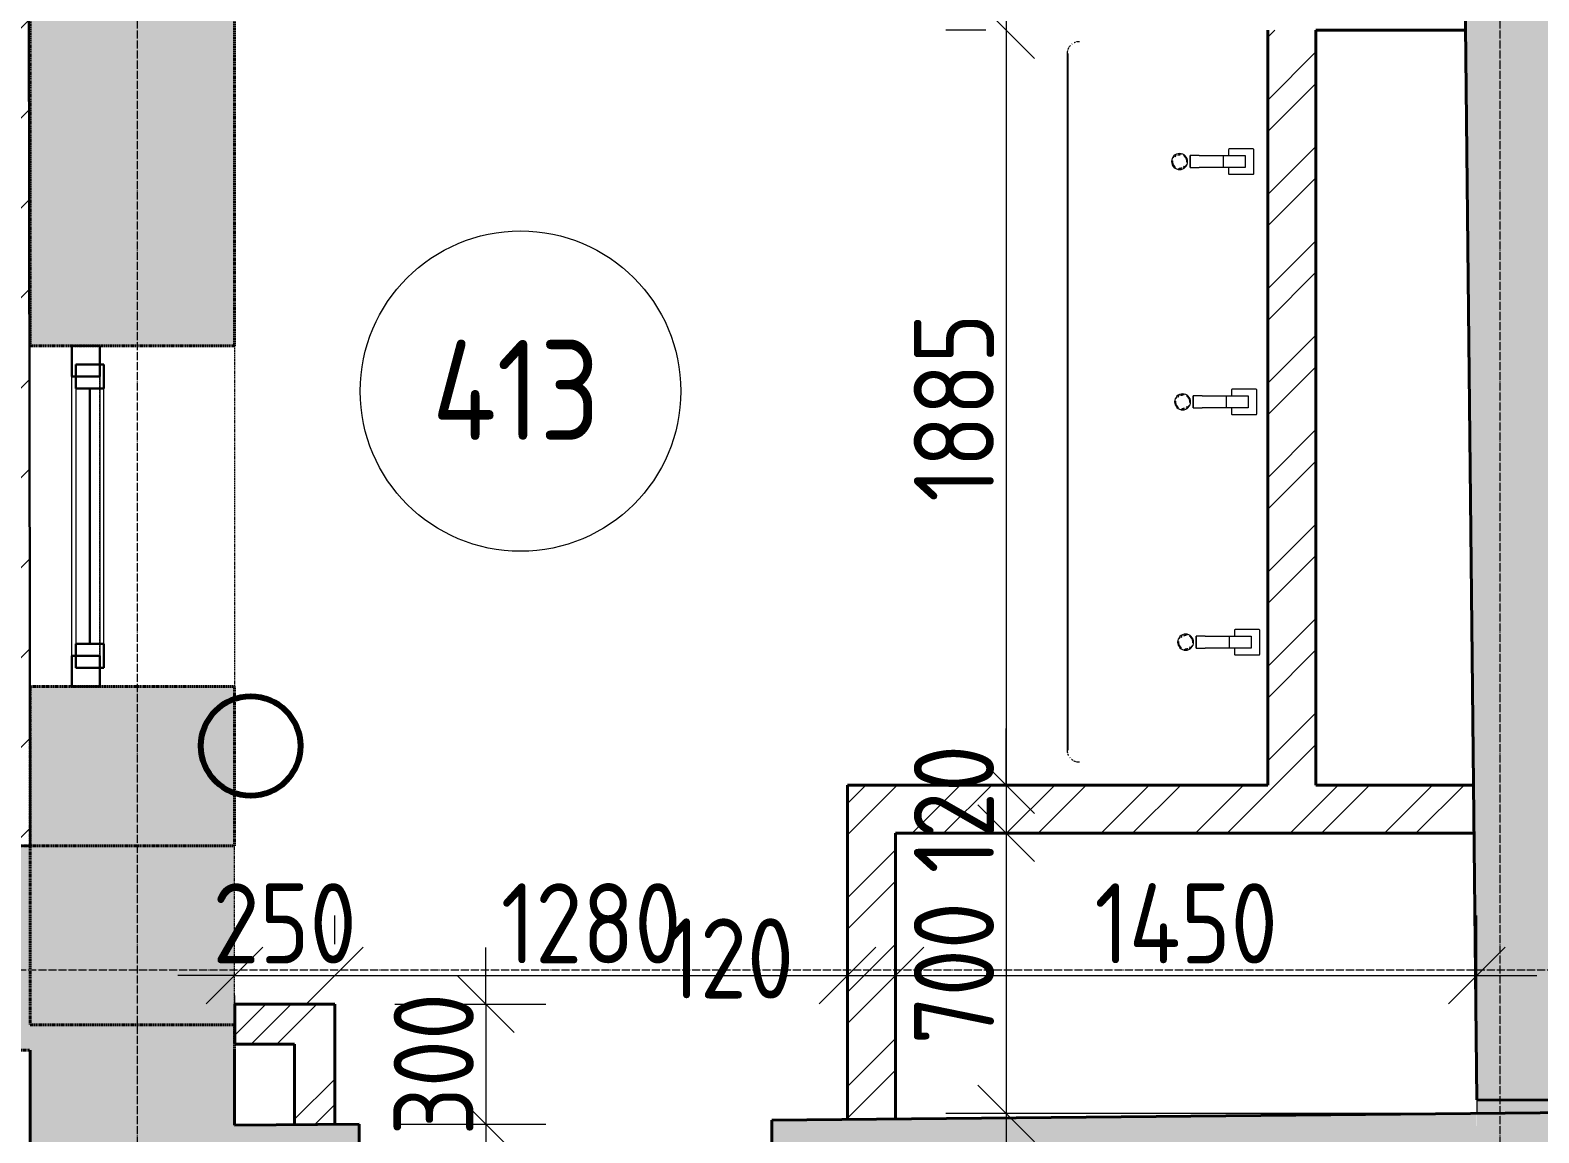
# Model space of a CAD drawing. Header units: millimetres. Extents: x -11886 to 379896, y -8130 to 47743.
# Drawn here: x 361496 to 365261, y 13000 to 15753 of the extents above; entities that cross this region are included whole.
import ezdxf

# ---------------------------------------------------------------- set-up
doc = ezdxf.new("R2010")
doc.units = ezdxf.units.MM
for name, pattern in [('ADSK_Линия сетки', [25, 20, -2.5, 0, -2.5]), ('ADSK_Сверху', [4.5, 3, -1.5]), ('ADSK_Снесено', [4.5, 3, -1.5])]:
    doc.linetypes.add(name, pattern=pattern)
for name, color, linetype, lineweight, true_color in [('_ Окна', 5, 'Continuous', 30, 0x0000ff), ('Витраж', 5, 'Continuous', 18, 0x0000ff), ('Окна', 5, 'Continuous', 18, 0x0000ff), ('планы со стояками отопление_dwg', 7, 'Continuous', 9, 0x767676), ('Сантехника', 5, 'Continuous', 18, 0x0000ff), ('Стены внутренние', 5, 'Continuous', 18, 0x0000ff), ('Стены наружные', 1, 'ADSK_Снесено', 18, 0xff0000)]:
    doc.layers.add(name, color=color, linetype=linetype, lineweight=lineweight, true_color=true_color)
for name, color, linetype, lineweight in [('Марки помещений', 7, 'Continuous', 20), ('Оси', 7, 'Continuous', 9), ('Размеры', 7, 'Continuous', 9), ('стояки', 7, 'Continuous', 9)]:
    doc.layers.add(name, color=color, linetype=linetype, lineweight=lineweight)
doc.styles.add('GOST Common_1', font='GOST_Common.ttf', dxfattribs={"width": 0.9, "height": 200})
doc.styles.add('GOST Common_2', font='GOST_Common.ttf', dxfattribs={"width": 0.9, "height": 250})
doc.dimstyles.new('ADSK_Основной_2_мм_Округление_до_1_мм', dxfattribs={"dimscale": 304.8, "dimtxt": 201.142999, "dimasz": 0.463911, "dimexe": 0.492126, "dimexo": 0.492126, "dimgap": 0.098425, "dimtad": 1, "dimdec": 0, "dimdsep": 46, "dimtxsty": 'GOST Common_1', "dimblk1": 'OBLIQUE', "dimblk2": 'OBLIQUE', "dimsah": 1, "dimcen": 0.09, "dimdle": 0.492126, "dimazin": 2, "dimtfac": 1, "dimtdec": 4, "dimtix": 1, "dimtmove": 0, "dimatfit": 3, "dimfxl": 1, "dimtvp": 1, "dimtolj": 1, "dimtzin": 0, "dimlwd": 20, "dimlwe": 20, "dimarcsym": 2})
doc.dimstyles.new('ADSK_Основной_2_мм_Округление_до_1_мм_1', dxfattribs={"dimscale": 304.8, "dimtxt": 201.142999, "dimasz": 0.463911, "dimexe": 0.492126, "dimexo": 0.492126, "dimgap": 0.098425, "dimtad": 1, "dimdec": 0, "dimdsep": 46, "dimtxsty": 'GOST Common_1', "dimblk1": 'OBLIQUE', "dimblk2": 'OBLIQUE', "dimsah": 1, "dimcen": 0.09, "dimdle": 0.492126, "dimazin": 2, "dimtfac": 1, "dimtdec": 4, "dimtix": 1, "dimtmove": 1, "dimatfit": 3, "dimfxl": 1, "dimtvp": 1, "dimtolj": 1, "dimtzin": 0, "dimlwd": 20, "dimlwe": 20, "dimarcsym": 2})
pattern_1 = [(45, (322754.53, 150), (-117.8655, 117.8655), []), (45, (322833.11, 150), (-117.8655, 117.8655), [])]
pattern_2 = [(45, (322754.53, 150), (-179.6051, 179.6051), []), (45, (322818.03, 150), (0, 359.2102), []), (45, (322691.03, 150), (0, 359.2102), [])]

# ---------------------------------------------------------------- blocks, each defined once
blk = doc.blocks.new('Прямоугольный импост - 70х20_56мм-1425354-04 План 4-го этажа')
at = {"layer": 'Витраж', "color": 161, "linetype": 'ADSK_Сверху', "true_color": 0xaaaaff}
for p, q in [((11258.4, 14868.4), (11188.4, 14868.4)), ((11188.4, 14868.4), (11188.4, 14792.4)), ((11258.4, 14868.4), (11258.4, 14792.4)), ((11188.4, 14094.4), (11188.4, 14018.4)), ((11258.4, 14094.4), (11258.4, 14018.4)), ((11188.4, 14018.4), (11258.4, 14018.4))]:
    blk.add_line(p, q, dxfattribs=at)
blk = doc.blocks.new('Прямоугольный импост - 70х20_56мм-1424845-04 План 4-го этажа')
at = {"layer": 'Витраж', "color": 161, "linetype": 'ADSK_Сверху', "true_color": 0xaaaaff}
for p, q in [((-76, 35), (0, 35)), ((0, 35), (0, -35)), ((0, -35), (-76, -35))]:
    blk.add_line(p, q, dxfattribs=at)
blk = doc.blocks.new('Прямоугольный импост - 70х20_56мм-1424846-04 План 4-го этажа')
at = {"layer": 'Витраж', "color": 161, "linetype": 'ADSK_Сверху', "true_color": 0xaaaaff}
for p, q in [((0, 35), (-76, 35)), ((0, -35), (0, 35)), ((-76, -35), (0, -35))]:
    blk.add_line(p, q, dxfattribs=at)
blk = doc.blocks.new('Прямоугольный импост - 70х60мм-1425356-04 План 4-го этажа')
at = {"layer": 'Витраж', "color": 161, "linetype": 'ADSK_Сверху', "true_color": 0xaaaaff}
for p, q in [((11258.4, 14792.4), (11188.4, 14792.4)), ((11188.4, 14792.4), (11188.4, 14094.4)), ((11258.4, 14792.4), (11258.4, 14094.4)), ((11188.4, 14094.4), (11258.4, 14094.4))]:
    blk.add_line(p, q, dxfattribs=at)
blk = doc.blocks.new('Витраж-тент со смещением вовне - 60мм 30 сдвиг-V7-04 План 4-го этажа')
at = {"layer": '_ Окна'}
for p, q in [((-379, 25), (-379, -45)), ((-379, 25), (-319, 25)), ((-379, -45), (-379, 25)), ((-319, 25), (-319, -45)), ((379, 25), (319, 25)), ((319, 25), (319, -45)), ((379, -45), (379, 25)), ((379, -45), (379, 25)), ((-319, -10), (319, -10)), ((-319, -45), (-379, -45)), ((319, -45), (379, -45))]:
    blk.add_line(p, q, dxfattribs=at)
at = {"layer": 'Окна'}
for p, q in [((319, 25), (-319, 25)), ((-319, -45), (319, -45))]:
    blk.add_line(p, q, dxfattribs=at)
blk = doc.blocks.new('Прямоугольный импост - 70х20_56мм-1256354-04 План 4-го этажа')
at = {"layer": 'Витраж', "lineweight": 30}
for p, q in [((-76, 35), (0, 35)), ((-76, -35), (-76, 35)), ((0, 35), (0, -35)), ((0, -35), (-76, -35))]:
    blk.add_line(p, q, dxfattribs=at)
blk = doc.blocks.new('Прямоугольный импост - 70х20_56мм-1256356-04 План 4-го этажа')
at = {"layer": 'Витраж', "lineweight": 30}
for p, q in [((0, 35), (-76, 35)), ((-76, 35), (-76, -35)), ((0, -35), (0, 35)), ((-76, -35), (0, -35))]:
    blk.add_line(p, q, dxfattribs=at)
blk = doc.blocks.new('Прямоугольный импост - 70х60мм-V8-04 План 4-го этажа')
at = {"layer": 'Витраж'}
for p, q in [((38845.8, 14040.6), (38845.8, 14738.6)), ((38915.8, 14738.6), (38915.8, 14040.6))]:
    blk.add_line(p, q, dxfattribs=at)
blk = doc.blocks.new('Раковина с 2-3 кранами для санузла - 500x1800 3 taps-2317887-04 План 4-го этажа')
at = {"layer": 'Сантехника'}
for p, q in [((-764.1, 503.1), (-763.2, 503.9)), ((1018.1, 499.1), (1018.9, 498.2)), ((-490, 189.1), (-460, 189.1)), ((-490, 189.1), (-490, 166.1)), ((-460, 189.1), (-490, 189.1)), ((-460, 166.1), (-460, 189.1)), ((110, 196.6), (140, 196.6)), ((110, 196.6), (110, 173.6)), ((140, 196.6), (110, 196.6)), ((140, 173.6), (140, 196.6)), ((710, 204.1), (740, 204.1)), ((710, 204.1), (710, 181.1)), ((740, 204.1), (710, 204.1)), ((740, 181.1), (740, 204.1)), ((-490, 106.5), (-490, 166.1)), ((-460, 166.1), (-460, 106.5)), ((110, 114), (110, 173.6)), ((140, 173.6), (140, 114)), ((710, 121.5), (710, 181.1)), ((740, 181.1), (740, 121.5)), ((110, 79), (110, 114)), ((140, 114), (110, 114)), ((140, 114), (140, 79)), ((710, 86.5), (710, 121.5)), ((740, 121.5), (710, 121.5)), ((740, 121.5), (740, 86.5)), ((-506.8, 91.2), (-506.8, 31.6)), ((-490, 93.1), (-504.9, 93.1)), ((-490, 71.5), (-490, 106.5)), ((-460, 106.5), (-490, 106.5)), ((-460, 106.5), (-460, 71.5)), ((-445.4, 93.1), (-460, 93.1)), ((-443.5, 31.6), (-443.5, 91.2)), ((93.2, 98.7), (93.2, 39.1)), ((109.5, 100.6), (95.1, 100.6)), ((110, 59), (110, 79)), ((154.6, 100.6), (140, 100.6)), ((140, 79), (140, 59)), ((156.5, 39.1), (156.5, 98.7)), ((693.2, 106.2), (693.2, 46.6)), ((710, 108.1), (695.1, 108.1)), ((710, 66.5), (710, 86.5)), ((754.6, 108.1), (740, 108.1)), ((740, 86.5), (740, 66.5)), ((756.5, 46.6), (756.5, 106.2)), ((-490, 51.5), (-490, 71.5)), ((-460, 51.5), (-490, 51.5)), ((-460, 71.5), (-460, 51.5)), ((140, 59), (110, 59)), ((694.7, 45.1), (755, 45.1)), ((740, 66.5), (710, 66.5)), ((-505.3, 30.1), (-445, 30.1)), ((94.7, 37.6), (155, 37.6))]:
    blk.add_line(p, q, dxfattribs=at)
at = {"layer": 'Сантехника', "flags": 128}
for points in [[(-773.5, 489.4), (-773.1, 490.6), (-772.6, 491.7), (-772.1, 492.8), (-771.6, 493.9)], [(-770.4, 495.9), (-769.8, 496.9), (-769.1, 497.9), (-768.3, 498.9), (-767.6, 499.8)], [(-758.1, 507), (-757, 507.5), (-755.9, 508), (-754.7, 508.4)], [(-752.4, 509.1), (-751.3, 509.3), (-750.1, 509.6), (-748.9, 509.7), (-747.7, 509.9), (-746.5, 510), (-745.3, 510), (-745, 510)], [(995, 510), (996.2, 510), (997.4, 509.9), (998.6, 509.8), (999.8, 509.6), (1001, 509.4), (1002.1, 509.1)], [(1004.4, 508.5), (1005.6, 508.1), (1006.7, 507.6), (1007.8, 507.1), (1008.9, 506.6)], [(1010.9, 505.4), (1011.9, 504.8), (1012.9, 504.1), (1013.9, 503.3), (1014.8, 502.6)], [(1022, 493.1), (1022.5, 492), (1023, 490.9), (1023.4, 489.7)], [(-775, 480), (-775, 481.2), (-774.9, 482.4), (-774.8, 483.6), (-774.6, 484.8), (-774.4, 486), (-774.1, 487.1)], [(1024.1, 487.4), (1024.3, 486.3), (1024.6, 485.1), (1024.7, 483.9), (1024.9, 482.7), (1025, 481.5), (1025, 480.3), (1025, 480)]]:
    blk.add_lwpolyline(points, dxfattribs=at)
at = {"layer": 'Сантехника'}
for centre, radius, start, end in [((-475, 215), 20, 0, 180), ((-475, 215), 18.2, 95.8453, 146.6627), ((-475, 215), 18.2, 85.131, 94.1833), ((-475, 215), 18.2, 52.7593, 62.7191), ((-475, 215), 16.3, 36.8749, 45), ((-475, 215), 16.3, 36.8749, 45), ((-475, 215), 18.2, 45, 49.4056), ((-475, 215), 18.2, 28.9833, 39.7338), ((125, 222.5), 20, 0, 180), ((125, 222.5), 18.2, 165.1578, 180), ((125, 222.5), 18.2, 95.8453, 146.6627), ((125, 222.5), 18.2, 85.131, 94.1833), ((125, 222.5), 18.2, 52.7593, 62.7191), ((125, 222.5), 16.3, 36.8749, 45), ((125, 222.5), 16.3, 36.8749, 45), ((125, 222.5), 18.2, 45, 49.4056), ((125, 222.5), 18.2, 28.9833, 39.7338), ((125, 222.5), 16.3, 0, 18.6206), ((125, 222.5), 16.3, 0, 18.6206), ((125, 222.5), 18.2, 0, 11.3408), ((725, 230), 20, 0, 180), ((725, 230), 20, 180, 360), ((725, 230), 18.2, 165.1578, 180), ((725, 230), 18.2, 180, 191.3408), ((725, 230), 16.3, 175.3673, 180), ((725, 230), 16.3, 175.3673, 180), ((725, 230), 16.3, 180, 198.6206), ((725, 230), 16.3, 180, 198.6206), ((725, 230), 18.2, 95.8453, 146.6627), ((725, 230), 18.2, 85.131, 94.1833), ((725, 230), 18.2, 52.7593, 62.7191), ((725, 230), 16.3, 36.8749, 45), ((725, 230), 16.3, 36.8749, 45), ((725, 230), 18.2, 45, 49.4056), ((725, 230), 18.2, 28.9833, 39.7338), ((725, 230), 16.3, 0, 18.6206), ((725, 230), 16.3, 0, 18.6206), ((725, 230), 16.3, 355.3673, 360), ((725, 230), 16.3, 355.3673, 360), ((725, 230), 18.2, 345.1578, 360), ((725, 230), 18.2, 0, 11.3408), ((-475, 215), 20, 180, 360), ((-475, 215), 18.2, 165.1578, 180), ((-475, 215), 18.2, 180, 191.3408), ((-475, 215), 16.3, 175.3673, 180), ((-475, 215), 16.3, 175.3673, 180), ((-475, 215), 16.3, 180, 198.6206), ((-475, 215), 16.3, 180, 198.6206), ((-475, 215), 18.2, 208.9833, 219.7338), ((-475, 215), 16.3, 216.8749, 225), ((-475, 215), 16.3, 216.8749, 225), ((-475, 215), 18.2, 225, 229.4056), ((-475, 215), 18.2, 232.7593, 242.7191), ((-475, 215), 18.2, 265.131, 274.1833), ((-475, 215), 18.2, 275.8453, 326.6627), ((-475, 215), 16.3, 0, 18.6206), ((-475, 215), 16.3, 0, 18.6206), ((-475, 215), 16.3, 355.3673, 360), ((-475, 215), 16.3, 355.3673, 360), ((-475, 215), 18.2, 345.1578, 360), ((-475, 215), 18.2, 0, 10.1859), ((125, 222.5), 20, 180, 360), ((125, 222.5), 18.2, 180, 191.3408), ((125, 222.5), 16.3, 175.3673, 180), ((125, 222.5), 16.3, 175.3673, 180), ((125, 222.5), 16.3, 180, 197.9684), ((125, 222.5), 16.3, 180, 197.9684), ((125, 222.5), 18.2, 208.9833, 219.7338), ((125, 222.5), 16.3, 216.8749, 225), ((125, 222.5), 16.3, 216.8749, 225), ((125, 222.5), 18.2, 225, 229.4056), ((125, 222.5), 18.2, 232.7593, 242.7191), ((125, 222.5), 18.2, 265.131, 274.1833), ((125, 222.5), 18.2, 275.8453, 326.6627), ((125, 222.5), 16.3, 355.3673, 360), ((125, 222.5), 16.3, 355.3673, 360), ((125, 222.5), 18.2, 345.1578, 360), ((725, 230), 18.2, 208.9833, 219.7338), ((725, 230), 18.2, 222.3291, 229.4056), ((725, 230), 16.3, 216.8749, 225), ((725, 230), 16.3, 216.8749, 225), ((725, 230), 18.2, 232.7593, 242.7191), ((725, 230), 18.2, 265.131, 274.1833), ((725, 230), 18.2, 275.8453, 326.6627), ((-504.9, 91.2), 1.87, 90, 180), ((-504.9, 91.2), 1.87, 120, 150), ((-504.9, 91.2), 1.87, 120, 150), ((-504.9, 91.2), 1.87, 120, 150), ((-445.4, 91.2), 1.87, 0, 90), ((-445.4, 91.2), 1.87, 30, 60), ((-445.4, 91.2), 1.87, 30, 60), ((-445.4, 91.2), 1.87, 30, 60), ((95.1, 98.7), 1.87, 90, 180), ((95.1, 98.7), 1.87, 120, 150), ((95.1, 98.7), 1.87, 120, 150), ((95.1, 98.7), 1.87, 120, 150), ((154.6, 98.7), 1.87, 0, 90), ((154.6, 98.7), 1.87, 30, 60), ((154.6, 98.7), 1.87, 30, 60), ((154.6, 98.7), 1.87, 30, 60), ((695.1, 106.2), 1.87, 90, 180), ((695.1, 106.2), 1.87, 120, 150), ((695.1, 106.2), 1.87, 120, 150), ((695.1, 106.2), 1.87, 120, 150), ((754.6, 106.2), 1.87, 0, 90), ((754.6, 106.2), 1.87, 30, 60), ((754.6, 106.2), 1.87, 30, 60), ((754.6, 106.2), 1.87, 30, 60), ((94.7, 39.1), 1.49, 180, 270), ((155, 39.1), 1.49, 270, 360), ((694.7, 46.6), 1.49, 180, 270), ((755, 46.6), 1.49, 270, 360), ((-505.3, 31.6), 1.49, 180, 270), ((-445, 31.6), 1.49, 270, 360)]:
    blk.add_arc(centre, radius, start, end, dxfattribs=at)
blk = doc.blocks.new('планы со стояками отопление_dwg-1484427-04 План 4-го этажа')
at = {"layer": 'стояки', "color": 246, "lineweight": 80, "true_color": 0x7f001f}
blk.add_circle((209781.4, 423724.5), 124.3, dxfattribs=at)
blk = doc.blocks.new('ADSK_Марка_Помещение_ОдноЗначение - Номер-247393-04 План 4-го этажа')
at = {"layer": 'Марки помещений'}
blk.add_circle((0, 0), 4, dxfattribs=at)
blk = doc.blocks.new('_Oblique')
at = {"color": 0, "linetype": 'ByBlock', "lineweight": -2}
blk.add_line((-0.5, -0.5), (0.5, 0.5), dxfattribs=at)
blk = doc.blocks.new('*D3018')
at = {"layer": 'Defpoints', "color": 0, "transparency": 16777216}
for p in [(362576.4, 19804.1), (363931.6, 15873), (364031.6, 15873)]:
    blk.add_point(p, dxfattribs=at)
at = {"layer": 'Размеры', "color": 0, "lineweight": 20, "transparency": 16777216}
for p, q in [((363931.6, 19954.1), (363931.6, 15723)), ((362726.4, 19804.1), (364081.6, 19804.1)), ((363881.6, 15873), (363781.6, 15873))]:
    blk.add_line(p, q, dxfattribs=at)
at = {"layer": 'Размеры', "color": 0, "lineweight": 20, "transparency": 16777216, "xscale": 141.4, "yscale": 141.4, "zscale": 141.4}
for p, rotation in [((363931.6, 19804.1), 90), ((363931.6, 15873), 270)]:
    blk.add_blockref('_Oblique', p, dxfattribs=dict(at, rotation=rotation))
at = {"layer": 'Размеры', "color": 0, "lineweight": 20, "transparency": 16777216, "insert": (363801.6, 17838.5), "char_height": 200, "width": 560.473, "attachment_point": 5, "rotation": 90, "style": 'GOST Common_1'}
blk.add_mtext('\\A1;3931', dxfattribs=at)
blk = doc.blocks.new('*D3019')
at = {"layer": 'Defpoints', "color": 0, "transparency": 16777216}
for p in [(364031.6, 15873), (363931.6, 15753), (364031.6, 15753)]:
    blk.add_point(p, dxfattribs=at)
at = {"layer": 'Размеры', "color": 0, "lineweight": 20, "transparency": 16777216}
for p, q in [((363790.2, 16074.4), (363931.6, 16074.4)), ((363931.6, 16074.4), (363931.6, 15873)), ((363931.6, 16023), (363931.6, 15603)), ((363881.6, 15873), (363781.6, 15873)), ((363881.6, 15753), (363781.6, 15753))]:
    blk.add_line(p, q, dxfattribs=at)
at = {"layer": 'Размеры', "color": 0, "lineweight": 20, "transparency": 16777216, "xscale": 141.4, "yscale": 141.4, "zscale": 141.4}
for p, rotation in [((363931.6, 15873), 90), ((363931.6, 15753), 270)]:
    blk.add_blockref('_Oblique', p, dxfattribs=dict(at, rotation=rotation))
at = {"layer": 'Размеры', "color": 0, "lineweight": 20, "transparency": 16777216, "insert": (363473.9, 16033.2), "char_height": 200, "width": 409.104, "attachment_point": 1, "rotation": 90, "line_spacing_factor": 1.022761, "style": 'GOST Common_1'}
blk.add_mtext('\\A1;120', dxfattribs=at)
blk = doc.blocks.new('*D3020')
at = {"layer": 'Defpoints', "color": 0, "transparency": 16777216}
for p in [(364031.6, 15753), (363931.6, 13868.1), (364031.6, 13868.1)]:
    blk.add_point(p, dxfattribs=at)
at = {"layer": 'Размеры', "color": 0, "lineweight": 20, "transparency": 16777216}
for p, q in [((363931.6, 15903), (363931.6, 13718.1)), ((363881.6, 15753), (363781.6, 15753)), ((363881.6, 13868.1), (363781.6, 13868.1))]:
    blk.add_line(p, q, dxfattribs=at)
at = {"layer": 'Размеры', "color": 0, "lineweight": 20, "transparency": 16777216, "xscale": 141.4, "yscale": 141.4, "zscale": 141.4}
for p, rotation in [((363931.6, 15753), 90), ((363931.6, 13868.1), 270)]:
    blk.add_blockref('_Oblique', p, dxfattribs=dict(at, rotation=rotation))
at = {"layer": 'Размеры', "color": 0, "lineweight": 20, "transparency": 16777216, "insert": (363801.6, 14810.5), "char_height": 200, "width": 560.473, "attachment_point": 5, "rotation": 90, "style": 'GOST Common_1'}
blk.add_mtext('\\A1;1885', dxfattribs=at)
blk = doc.blocks.new('*D3021')
at = {"layer": 'Defpoints', "color": 0, "transparency": 16777216}
for p in [(364031.6, 13868.1), (363931.6, 13748.1), (364031.6, 13748.1)]:
    blk.add_point(p, dxfattribs=at)
at = {"layer": 'Размеры', "color": 0, "lineweight": 20, "transparency": 16777216}
for p, q in [((363931.6, 13868.1), (363931.6, 14009.5)), ((363881.6, 13868.1), (363781.6, 13868.1)), ((363931.6, 13868.1), (363931.6, 13748.1)), ((363881.6, 13748.1), (363781.6, 13748.1)), ((363931.6, 13748.1), (363931.6, 13606.7))]:
    blk.add_line(p, q, dxfattribs=at)
at = {"layer": 'Размеры', "color": 0, "lineweight": 20, "transparency": 16777216, "xscale": 141.4, "yscale": 141.4, "zscale": 141.4}
for p, rotation in [((363931.6, 13868.1), 270), ((363931.6, 13748.1), 90)]:
    blk.add_blockref('_Oblique', p, dxfattribs=dict(at, rotation=rotation))
at = {"layer": 'Размеры', "color": 0, "lineweight": 20, "transparency": 16777216, "insert": (363801.6, 13808.1), "char_height": 200, "width": 409.104, "attachment_point": 5, "rotation": 90, "style": 'GOST Common_1'}
blk.add_mtext('\\A1;120', dxfattribs=at)
blk = doc.blocks.new('*D3022')
at = {"layer": 'Defpoints', "color": 0, "transparency": 16777216}
for p in [(364031.6, 13748.1), (363931.6, 13048.5), (365106.5, 13048.5)]:
    blk.add_point(p, dxfattribs=at)
at = {"layer": 'Размеры', "color": 0, "lineweight": 20, "transparency": 16777216}
for p, q in [((363931.6, 13898.1), (363931.6, 12898.5)), ((363881.6, 13748.1), (363781.6, 13748.1)), ((364956.5, 13048.5), (363781.6, 13048.5))]:
    blk.add_line(p, q, dxfattribs=at)
at = {"layer": 'Размеры', "color": 0, "lineweight": 20, "transparency": 16777216, "xscale": 141.4, "yscale": 141.4, "zscale": 141.4}
for p, rotation in [((363931.6, 13748.1), 90), ((363931.6, 13048.5), 270)]:
    blk.add_blockref('_Oblique', p, dxfattribs=dict(at, rotation=rotation))
at = {"layer": 'Размеры', "color": 0, "lineweight": 20, "transparency": 16777216, "insert": (363801.6, 13398.3), "char_height": 200, "width": 454.106, "attachment_point": 5, "rotation": 90, "style": 'GOST Common_1'}
blk.add_mtext('\\A1;700', dxfattribs=at)
blk = doc.blocks.new('*D3023')
at = {"layer": 'Defpoints', "color": 0, "transparency": 16777216}
for p in [(362006.4, 13492.9), (362256.4, 13392.9), (362256.4, 13321.2)]:
    blk.add_point(p, dxfattribs=at)
at = {"layer": 'Размеры', "color": 0, "lineweight": 20, "transparency": 16777216}
for p, q in [((362256.4, 13471.2), (362256.4, 13542.9)), ((362006.4, 13392.9), (361865, 13392.9)), ((362006.4, 13392.9), (362256.4, 13392.9)), ((362256.4, 13392.9), (362397.8, 13392.9)), ((362006.4, 13342.9), (362006.4, 13242.9))]:
    blk.add_line(p, q, dxfattribs=at)
at = {"layer": 'Размеры', "color": 0, "lineweight": 20, "transparency": 16777216, "xscale": 141.4, "yscale": 141.4, "zscale": 141.4}
blk.add_blockref('_Oblique', (362006.4, 13392.9), dxfattribs=at)
at = {"layer": 'Размеры', "color": 0, "lineweight": 20, "transparency": 16777216, "xscale": 141.4, "yscale": 141.4, "zscale": 141.4, "rotation": 180}
blk.add_blockref('_Oblique', (362256.4, 13392.9), dxfattribs=at)
at = {"layer": 'Размеры', "color": 0, "lineweight": 20, "transparency": 16777216, "insert": (362131.4, 13522.9), "char_height": 200, "width": 454.106, "attachment_point": 5, "style": 'GOST Common_1'}
blk.add_mtext('\\A1;250', dxfattribs=at)
blk = doc.blocks.new('*D3024')
at = {"layer": 'Defpoints', "color": 0, "transparency": 16777216}
for p in [(363536.1, 13492.9), (363536.1, 13392.9), (362256.4, 13321.2)]:
    blk.add_point(p, dxfattribs=at)
at = {"layer": 'Размеры', "color": 0, "lineweight": 20, "transparency": 16777216}
for p, q in [((362256.4, 13471.2), (362256.4, 13542.9)), ((362106.4, 13392.9), (363686.1, 13392.9)), ((363536.1, 13342.9), (363536.1, 13242.9))]:
    blk.add_line(p, q, dxfattribs=at)
at = {"layer": 'Размеры', "color": 0, "lineweight": 20, "transparency": 16777216, "xscale": 141.4, "yscale": 141.4, "zscale": 141.4, "rotation": 180}
blk.add_blockref('_Oblique', (362256.4, 13392.9), dxfattribs=at)
at = {"layer": 'Размеры', "color": 0, "lineweight": 20, "transparency": 16777216, "xscale": 141.4, "yscale": 141.4, "zscale": 141.4}
blk.add_blockref('_Oblique', (363536.1, 13392.9), dxfattribs=at)
at = {"layer": 'Размеры', "color": 0, "lineweight": 20, "transparency": 16777216, "insert": (362896.3, 13522.9), "char_height": 200, "width": 560.473, "attachment_point": 5, "style": 'GOST Common_1'}
blk.add_mtext('\\A1;1280', dxfattribs=at)
blk = doc.blocks.new('*D3025')
at = {"layer": 'Defpoints', "color": 0, "transparency": 16777216}
for p in [(363536.1, 13492.9), (363656.1, 13492.9), (363656.1, 13392.9)]:
    blk.add_point(p, dxfattribs=at)
at = {"layer": 'Размеры', "color": 0, "lineweight": 20, "transparency": 16777216}
for p, q in [((363386.1, 13392.9), (363806.1, 13392.9)), ((363536.1, 13342.9), (363536.1, 13242.9)), ((363656.1, 13342.9), (363656.1, 13242.9))]:
    blk.add_line(p, q, dxfattribs=at)
at = {"layer": 'Размеры', "color": 0, "lineweight": 20, "transparency": 16777216, "xscale": 141.4, "yscale": 141.4, "zscale": 141.4, "rotation": 180}
blk.add_blockref('_Oblique', (363536.1, 13392.9), dxfattribs=at)
at = {"layer": 'Размеры', "color": 0, "lineweight": 20, "transparency": 16777216, "xscale": 141.4, "yscale": 141.4, "zscale": 141.4}
blk.add_blockref('_Oblique', (363656.1, 13392.9), dxfattribs=at)
at = {"layer": 'Размеры', "color": 0, "lineweight": 20, "transparency": 16777216, "insert": (363081.8, 13535.3), "char_height": 200, "width": 409.104, "attachment_point": 1, "line_spacing_factor": 1.022761, "style": 'GOST Common_1'}
blk.add_mtext('\\A1;120', dxfattribs=at)
blk = doc.blocks.new('*D3026')
at = {"layer": 'Defpoints', "color": 0, "transparency": 16777216}
for p in [(363656.1, 13492.9), (365106.1, 13392.9), (365106.1, 13082.5)]:
    blk.add_point(p, dxfattribs=at)
at = {"layer": 'Размеры', "color": 0, "lineweight": 20, "transparency": 16777216}
for p, q in [((365106.1, 13232.5), (365106.1, 13542.9)), ((363506.1, 13392.9), (365256.1, 13392.9)), ((363656.1, 13342.9), (363656.1, 13242.9))]:
    blk.add_line(p, q, dxfattribs=at)
at = {"layer": 'Размеры', "color": 0, "lineweight": 20, "transparency": 16777216, "xscale": 141.4, "yscale": 141.4, "zscale": 141.4, "rotation": 180}
blk.add_blockref('_Oblique', (363656.1, 13392.9), dxfattribs=at)
at = {"layer": 'Размеры', "color": 0, "lineweight": 20, "transparency": 16777216, "xscale": 141.4, "yscale": 141.4, "zscale": 141.4}
blk.add_blockref('_Oblique', (365106.1, 13392.9), dxfattribs=at)
at = {"layer": 'Размеры', "color": 0, "lineweight": 20, "transparency": 16777216, "insert": (364381.1, 13522.9), "char_height": 200, "width": 580.928, "attachment_point": 5, "style": 'GOST Common_1'}
blk.add_mtext('\\A1;1450', dxfattribs=at)
blk = doc.blocks.new('*D3043')
at = {"layer": 'Defpoints', "color": 0, "transparency": 16777216}
for p in [(362256.4, 13321.2), (362256.4, 13021.2), (362633.4, 13021.2)]:
    blk.add_point(p, dxfattribs=at)
at = {"layer": 'Размеры', "color": 0, "lineweight": 20, "transparency": 16777216}
for p, q in [((362633.4, 13321.2), (362633.4, 13462.6)), ((362406.4, 13321.2), (362783.4, 13321.2)), ((362633.4, 13321.2), (362633.4, 13021.2)), ((362406.4, 13021.2), (362783.4, 13021.2)), ((362633.4, 13021.2), (362633.4, 12879.8))]:
    blk.add_line(p, q, dxfattribs=at)
at = {"layer": 'Размеры', "color": 0, "lineweight": 20, "transparency": 16777216, "xscale": 141.4, "yscale": 141.4, "zscale": 141.4}
for p, rotation in [((362633.4, 13321.2), 270), ((362633.4, 13021.2), 90)]:
    blk.add_blockref('_Oblique', p, dxfattribs=dict(at, rotation=rotation))
at = {"layer": 'Размеры', "color": 0, "lineweight": 20, "transparency": 16777216, "insert": (362503.4, 13171.2), "char_height": 200, "width": 454.106, "attachment_point": 5, "rotation": 90, "style": 'GOST Common_1'}
blk.add_mtext('\\A1;300', dxfattribs=at)

msp = doc.modelspace()

# ---------------------------------------------------------------- hatches: boundary and pattern name
at = {"lineweight": 13, "true_color": 0x636466, "transparency": 33554559}
h = msp.add_hatch(dxfattribs=at)
h.set_pattern_fill('ANSI31', color=251, scale=50)
h.set_pattern_definition([(45, (322754.53, 85026.59), (-112.2532, 112.2532), [])])
h.paths.add_polyline_path([(354071.55, 43675.13), (341210.37, 43675.13), (341210.37, 21068.63), (334059.77, 21068.63), (334055.85, 13720.18), (337042.11, 13716.63), (337042.11, 13206.63), (335179.7, 13206.63), (335179.7, 11328.12), (358547.3, 11328.12), (358547.3, 13716.63), (361496.44, 13716.63), (361484.24, 21084.06), (354071.55, 21084.06)])
at = {"layer": 'Стены внутренние', "true_color": 0xc0c0c0}
for points in [[(365486.48, 13052.18), (365408.22, 20574.06), (365028.2, 20574.06), (365106.15, 13082.48), (365445.03, 13055.48)], [(361496.44, 12633.91), (362006.44, 12638.8), (362006.44, 13206.63), (361496.44, 13206.63), (361496.44, 12721.14)], [(365847.86, 12700.49), (365848.87, 13080.49), (365486.19, 13080.49), (365486.48, 13052.18), (365106.15, 13082.48), (365110.1, 12702.47), (365801.5, 12700.62)], [(364772.11, 12558.14), (365152.11, 12558.14), (365152.11, 12702.35), (365110.1, 12702.47), (365106.15, 13048.53), (364772.11, 13045.33), (364772.11, 12631.27)]]:
    msp.add_hatch(color=9, dxfattribs=at).paths.add_polyline_path(points)
at = {"layer": 'Стены внутренние', "lineweight": 9}
h = msp.add_hatch(dxfattribs=at)
h.set_pattern_fill('FP_2', color=256, style=0, pattern_type=2)
h.set_pattern_definition(pattern_1)
h.paths.add_polyline_path([(364658.56, 13868.1), (364704.88, 13868.1), (364704.88, 15752.96), (364584.88, 15752.96), (364584.88, 13868.1)])
h = msp.add_hatch(dxfattribs=at)
h.set_pattern_fill('FP_2', color=256, style=0, pattern_type=2)
h.set_pattern_definition(pattern_1)
h.paths.add_polyline_path([(363536.15, 13033.48), (363656.15, 13034.63), (363656.15, 13868.1), (363536.15, 13868.1), (363536.15, 13045.33)])
h = msp.add_hatch(dxfattribs=at)
h.set_pattern_fill('FP_2', color=256, style=0, pattern_type=2)
h.set_pattern_definition(pattern_1)
h.paths.add_polyline_path([(365028.2, 13748.1), (365099.22, 13748.1), (365097.97, 13868.1), (363656.15, 13868.1), (363656.15, 13748.1), (364940.14, 13748.1)])
h = msp.add_hatch(dxfattribs=at)
h.set_pattern_fill('FP_1', color=256, style=0, pattern_type=2)
h.set_pattern_definition(pattern_2)
h.paths.add_polyline_path([(362007.44, 13221.21), (362256.44, 13221.21), (362256.44, 13321.21), (362007.44, 13321.21), (362007.44, 13269.15)])
h = msp.add_hatch(dxfattribs=at)
h.set_pattern_fill('FP_1', color=256, style=0, pattern_type=2)
h.set_pattern_definition(pattern_2)
h.paths.add_polyline_path([(362156.44, 13020.25), (362256.44, 13021.8), (362256.44, 13221.21), (362156.44, 13221.21), (362156.44, 13021.8)])
at = {"layer": 'Стены внутренние', "true_color": 0xc0c0c0}
h = msp.add_hatch(color=9, dxfattribs=at)
h.paths.add_polyline_path([(362006.44, 12638.8), (362320.97, 12641.81), (362317.33, 13021.8), (362006.44, 13018.81), (362006.44, 12683.93)])
h.paths.add_polyline_path([(363350.93, 12651.69), (364772.11, 12665.31), (364772.11, 13045.33), (363347.28, 13031.67), (363350.61, 12684.43)])
at = {"layer": 'Стены наружные', "true_color": 0xc0c0c0}
h = msp.add_hatch(color=9, dxfattribs=at)
h.paths.add_polyline_path([(361857.73, 13716.63), (362006.44, 13716.63), (362006.44, 14114.62), (361496.44, 14114.62), (361496.44, 13716.63), (361834.46, 13716.63)])
h.paths.add_polyline_path([(361561.13, 14964.62), (362006.44, 14964.62), (362006.44, 20574.06), (361496.44, 20574.06), (361496.44, 14964.62)])
h = msp.add_hatch(color=9, dxfattribs=at)
h.paths.add_polyline_path([(359233.11, 13206.63), (362006.44, 13206.63), (362006.44, 13716.63), (358546.28, 13716.63), (358546.28, 13206.63), (358680.01, 13206.63)])
h.paths.add_polyline_path([(356726.28, 13206.63), (356726.28, 13716.63), (355721.33, 13716.63), (355721.33, 13206.63)])
h.paths.add_polyline_path([(353901.33, 13206.63), (353901.33, 13716.63), (352934.34, 13716.63), (352934.34, 13206.63), (353757.23, 13206.63)])
h.paths.add_polyline_path([(350132.4, 13206.63), (351114.34, 13206.63), (351114.34, 13716.63), (350132.4, 13716.63), (350132.4, 13238.49)])
h.paths.add_polyline_path([(347306.9, 13206.63), (348312.4, 13206.63), (348312.4, 13716.63), (347306.9, 13716.63), (347306.9, 13300.08)])
h.paths.add_polyline_path([(344513.2, 13206.63), (345486.9, 13206.63), (345486.9, 13716.63), (344513.2, 13716.63), (344513.2, 13287.51)])
h.paths.add_polyline_path([(341698.91, 13206.63), (342693.2, 13206.63), (342693.2, 13716.63), (341698.91, 13716.63), (341698.91, 13274.85)])
h.paths.add_polyline_path([(339878.91, 13206.63), (339878.91, 13716.63), (338887.86, 13716.63), (338887.86, 13206.63), (339034.34, 13206.63)])
h.paths.add_polyline_path([(335079.7, 13206.63), (337067.86, 13206.63), (337067.86, 13716.63), (333611.85, 13716.63), (333611.85, 13206.63), (334528.98, 13206.63)])

# ---------------------------------------------------------------- linework, layer by layer
at = {"color": 5}
msp.add_line((364084.88, 15694.96), (364084.88, 13954.96), dxfattribs=at)
at = {"color": 251, "lineweight": 30, "true_color": 0x636466}
msp.add_lwpolyline([(334059.77, 21068.63), (334055.85, 13720.18), (337042.11, 13716.63), (337042.11, 13206.63), (335179.7, 13206.63), (335179.7, 11328.12), (358547.3, 11328.12), (358547.3, 13716.63), (361496.44, 13716.63), (361484.24, 21084.06), (354071.55, 21084.06), (354071.55, 43675.13), (341210.37, 43675.13), (341210.37, 21068.63), (334059.77, 21068.63)], dxfattribs=at)
at = {"layer": 'Оси', "linetype": 'ADSK_Линия сетки'}
for p, q in [((361764.44, -5025.59), (361764.44, 21818.8)), ((365164.44, -5025.59), (365164.44, 21818.8)), ((311668.31, 13406.79), (379896.25, 13406.79))]:
    msp.add_line(p, q, dxfattribs=at)
at = {"layer": 'Стены внутренние', "color": 18, "lineweight": 40, "true_color": 0x000000}
for p, q in [((365028.2, 20574.06), (365106.15, 13082.48)), ((364584.88, 15752.96), (364584.88, 13868.1)), ((364704.88, 13868.1), (364704.88, 15752.96)), ((364704.88, 15752.96), (365078.36, 15752.96)), ((363536.15, 13868.1), (363536.15, 13033.48)), ((364584.88, 13868.1), (363536.15, 13868.1)), ((365097.97, 13868.1), (364704.88, 13868.1)), ((363656.15, 13034.63), (363656.15, 13748.1)), ((363656.15, 13748.1), (365099.22, 13748.1)), ((362256.44, 13321.21), (362007.44, 13321.21)), ((362007.44, 13321.21), (362007.44, 13221.21)), ((362256.44, 13021.21), (362256.44, 13321.21)), ((362007.44, 13221.21), (362156.44, 13221.21)), ((362156.44, 13221.21), (362156.44, 13020.25)), ((361496.44, 13206.63), (361496.44, 12633.91)), ((362006.44, 13018.81), (362006.44, 13206.63)), ((365848.87, 13080.49), (365106.15, 13082.48)), ((365486.48, 13052.18), (363347.28, 13031.67)), ((363347.28, 13031.67), (363350.26, 12721.68)), ((362006.44, 13018.81), (362317.33, 13021.8)), ((362320.3, 12711.81), (362317.33, 13021.8))]:
    msp.add_line(p, q, dxfattribs=at)
at = {"layer": 'Стены внутренние', "color": 18, "true_color": 0x000000}
msp.add_line((365106.15, 13082.48), (365106.5, 13048.53), dxfattribs=at)
at = {"layer": 'Стены наружные', "color": 18, "lineweight": 40, "true_color": 0x000000}
for p, q in [((361496.44, 21084.06), (361496.44, 14964.62)), ((362006.44, 14964.62), (362006.44, 19804.06)), ((361496.44, 14964.62), (362006.44, 14964.62)), ((362006.44, 14114.62), (361496.44, 14114.62)), ((361496.44, 14114.62), (361496.44, 13269.15)), ((362006.44, 13716.63), (362006.44, 14114.62)), ((362006.44, 13716.63), (358546.28, 13716.63)), ((361496.44, 13269.15), (362006.44, 13269.15)), ((362006.44, 13206.63), (362006.44, 13269.15)), ((359984.11, 13206.63), (361496.44, 13206.63))]:
    msp.add_line(p, q, dxfattribs=at)
at = {"layer": 'Стены наружные', "color": 18, "true_color": 0x000000}
for p, q in [((361496.44, 14114.62), (361496.44, 14964.62)), ((362006.44, 14964.62), (362006.44, 14114.62)), ((362006.44, 13269.15), (362006.44, 13716.63))]:
    msp.add_line(p, q, dxfattribs=at)

# ---------------------------------------------------------------- block references
at = {"layer": '_ Окна', "rotation": 90.00000000000027}
msp.add_blockref('Витраж-тент со смещением вовне - 60мм 30 сдвиг-V7-04 План 4-го этажа', (361635.35, 14539.62), dxfattribs=at)
at = {"layer": 'Витраж', "color": 161, "linetype": 'ADSK_Сверху', "true_color": 0xaaaaff}
for name, p, rotation in [('Прямоугольный импост - 70х20_56мм-1425354-04 План 4-го этажа', (372858.71, 28983.07), 180), ('Прямоугольный импост - 70х60мм-1425356-04 План 4-го этажа', (372858.71, 28983.07), 180), ('Прямоугольный импост - 70х20_56мм-1424846-04 План 4-го этажа', (361635.35, 14114.62), 270.0000000000003)]:
    msp.add_blockref(name, p, dxfattribs=dict(at, rotation=rotation))
at = {"layer": 'Витраж', "color": 161, "linetype": 'ADSK_Сверху', "true_color": 0xaaaaff, "extrusion": (0, 0, -1), "rotation": 89.99999999999972}
msp.add_blockref('Прямоугольный импост - 70х20_56мм-1424845-04 План 4-го этажа', (-361635.35, 14964.62), dxfattribs=at)
at = {"layer": 'Витраж', "extrusion": (0, 0, -1), "rotation": 89.99999999999972}
msp.add_blockref('Прямоугольный импост - 70х20_56мм-1256354-04 План 4-го этажа', (-361635.35, 14964.62), dxfattribs=at)
at = {"layer": 'Витраж'}
msp.add_blockref('Прямоугольный импост - 70х60мм-V8-04 План 4-го этажа', (322754.53, 150), dxfattribs=at)
at = {"layer": 'Витраж', "rotation": 270.0000000000003}
msp.add_blockref('Прямоугольный импост - 70х20_56мм-1256356-04 План 4-го этажа', (361635.35, 14114.62), dxfattribs=at)
at = {"layer": 'Марки помещений', "xscale": 99.99999999999993, "yscale": 99.99999999999993, "zscale": 99.99999999999993}
msp.add_blockref('ADSK_Марка_Помещение_ОдноЗначение - Номер-247393-04 План 4-го этажа', (362720.07, 14851.8), dxfattribs=at)
at = {"layer": 'планы со стояками отопление_dwg', "color": 6, "true_color": 0xff00ff}
msp.add_blockref('планы со стояками отопление_dwg-1484427-04 План 4-го этажа', (152265.33, -409758.64), dxfattribs=at)
at = {"layer": 'Сантехника', "rotation": 90}
msp.add_blockref('Раковина с 2-3 кранами для санузла - 500x1800 3 taps-2317887-04 План 4-го этажа', (364594.88, 14699.96), dxfattribs=at)

# ---------------------------------------------------------------- texts
at = {"layer": 'Марки помещений', "lineweight": 9, "insert": (362499.11, 14979.53), "char_height": 250, "width": 548.3542, "attachment_point": 1, "style": 'GOST Common_2'}
msp.add_mtext('413', dxfattribs=at)

# ---------------------------------------------------------------- dimensions: what is measured, and where the dimension line sits
at = {"layer": 'Размеры', "lineweight": 20}
for base, p1, p2, override, picture, middle in [((363931.61, 15872.96), (362576.44, 19804.06), (364031.59, 15872.96), {"dimpost": '<>', "dimfxl": 4191.775713}, '*D3018', (363801.61, 17838.51)), ((363931.61, 13868.1), (364031.59, 15752.96), (364031.59, 13868.1), {"dimpost": '<>', "dimfxl": 1884.862399}, '*D3020', (363801.61, 14810.53)), ((363931.61, 13748.1), (364031.59, 13868.1), (364031.59, 13748.1), {"dimpost": '<>', "dimfxl": 120}, '*D3021', (363801.61, 13808.1)), ((363931.61, 13048.53), (364031.59, 13748.1), (365106.5, 13048.53), {"dimpost": '<>', "dimfxl": 1282.507016}, '*D3022', (363801.61, 13398.32)), ((362633.36, 13021.21), (362256.44, 13321.21), (362256.44, 13021.21), {"dimpost": '<>', "dimfxl": 300}, '*D3043', (362503.36, 13171.21))]:
    dim = msp.add_linear_dim(base=base, p1=p1, p2=p2, angle=90, dimstyle='ADSK_Основной_2_мм_Округление_до_1_мм', override=override, dxfattribs=at)
    dim.commit()
    dim.dimension.update_dxf_attribs({"geometry": picture, "text_midpoint": middle})
dim = msp.add_linear_dim(base=(363931.61, 15752.96), p1=(364031.59, 15872.96), p2=(364031.59, 15752.96), angle=90, dimstyle='ADSK_Основной_2_мм_Округление_до_1_мм_1', override={"dimpost": '<>', "dimfxl": 120}, dxfattribs=at)
dim.commit()
dim.dimension.update_dxf_attribs({"geometry": '*D3019', "text_midpoint": (363773.57, 16074.43), "dimtype": 160, "text_rotation": 90})
for base, p1, p2, override, picture, middle in [((362256.44, 13392.88), (362006.44, 13492.86), (362256.44, 13321.21), {"dimpost": '<>', "dimfxl": 303.255404}, '*D3023', (362131.44, 13522.88)), ((363536.15, 13392.88), (362256.44, 13321.21), (363536.15, 13492.86), {"dimpost": '<>', "dimfxl": 1291.169047}, '*D3024', (362896.29, 13522.88)), ((365106.15, 13392.88), (363656.15, 13492.86), (365106.15, 13082.48), {"dimpost": '<>', "dimfxl": 1506.955348}, '*D3026', (364381.15, 13522.88))]:
    dim = msp.add_linear_dim(base=base, p1=p1, p2=p2, dimstyle='ADSK_Основной_2_мм_Округление_до_1_мм', override=override, dxfattribs=at)
    dim.commit()
    dim.dimension.update_dxf_attribs({"geometry": picture, "text_midpoint": middle})
dim = msp.add_linear_dim(base=(363656.15, 13392.88), p1=(363536.15, 13492.86), p2=(363656.15, 13492.86), dimstyle='ADSK_Основной_2_мм_Округление_до_1_мм_1', override={"dimpost": '<>', "dimfxl": 120}, dxfattribs=at)
dim.commit()
dim.dimension.update_dxf_attribs({"geometry": '*D3025', "text_midpoint": (363286.34, 13238.67), "dimtype": 160})

doc.saveas('drawing.dxf')
